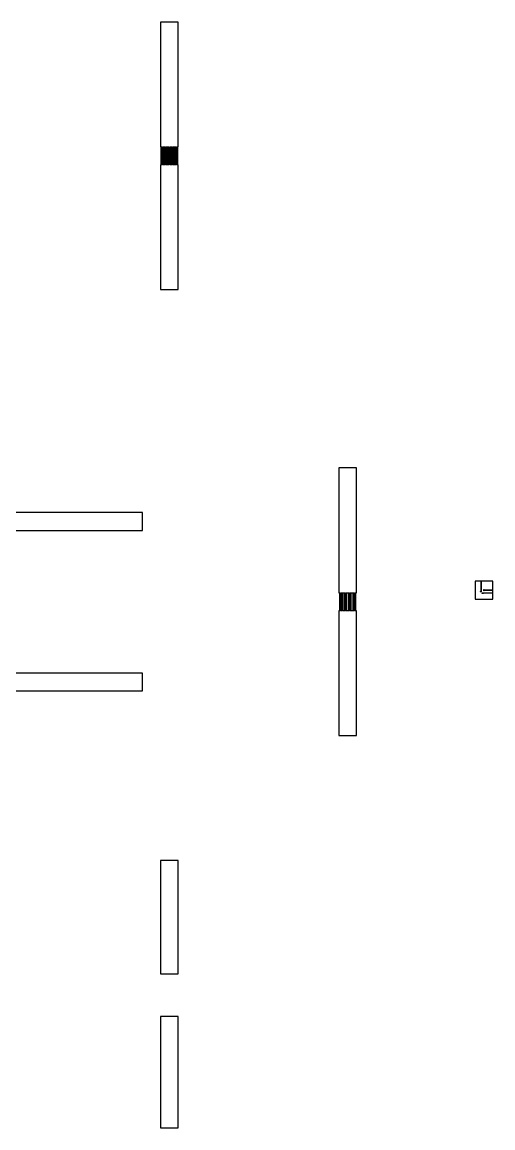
# Model space of a CAD drawing. Header units: metres. Extents: x -38350 to 38650, y -35000 to 36000.
# Drawn here: x 12241 to 38650, y -30000 to 32000 of the extents above; entities that cross this region are included whole.
import ezdxf

# ---------------------------------------------------------------- set-up
doc = ezdxf.new("R2010")
doc.units = ezdxf.units.M

msp = doc.modelspace()

# ---------------------------------------------------------------- linework, layer by layer
for p, q in [((21000, 32000), (20000, 32000)), ((20000, 32000), (20000, 25000)), ((21000, 25000), (21000, 32000)), ((20000, 25000), (20080, 25000)), ((20040, 24981), (20020, 24981)), ((20020, 24981), (20020, 24000)), ((20040, 24000), (20040, 24981)), ((20080, 25000), (20080, 24000)), ((20120, 24000), (20120, 25000)), ((20120, 25000), (20280, 25000)), ((20180, 24981), (20160, 24981)), ((20160, 24981), (20160, 24000)), ((20180, 24000), (20180, 24981)), ((20240, 24981), (20220, 24981)), ((20220, 24981), (20220, 24000)), ((20240, 24000), (20240, 24981)), ((20280, 25000), (20280, 24000)), ((20320, 24000), (20320, 25000)), ((20320, 25000), (20480, 25000)), ((20380, 24981), (20360, 24981)), ((20360, 24981), (20360, 24000)), ((20380, 24000), (20380, 24981)), ((20440, 24981), (20420, 24981)), ((20420, 24981), (20420, 24000)), ((20440, 24000), (20440, 24981)), ((20480, 25000), (20480, 24000)), ((20520, 24000), (20520, 25000)), ((20520, 25000), (20680, 25000)), ((20580, 24981), (20560, 24981)), ((20560, 24981), (20560, 24000)), ((20580, 24000), (20580, 24981)), ((20640, 24981), (20620, 24981)), ((20620, 24981), (20620, 24000)), ((20640, 24000), (20640, 24981)), ((20680, 25000), (20680, 24000)), ((20720, 24000), (20720, 25000)), ((20720, 25000), (20880, 25000)), ((20780, 24981), (20760, 24981)), ((20760, 24981), (20760, 24000)), ((20780, 24000), (20780, 24981)), ((20840, 24981), (20820, 24981)), ((20820, 24981), (20820, 24000)), ((20840, 24000), (20840, 24981)), ((20880, 25000), (20880, 24000)), ((20920, 24000), (20920, 25000)), ((20920, 25000), (21000, 25000)), ((20980, 24981), (20960, 24981)), ((20960, 24981), (20960, 24000)), ((20980, 24000), (20980, 24981)), ((20020, 24000), (20000, 24000)), ((20000, 24000), (20000, 17000)), ((20080, 24000), (20040, 24000)), ((20160, 24000), (20120, 24000)), ((20220, 24000), (20180, 24000)), ((20280, 24000), (20240, 24000)), ((20360, 24000), (20320, 24000)), ((20420, 24000), (20380, 24000)), ((20480, 24000), (20440, 24000)), ((20560, 24000), (20520, 24000)), ((20620, 24000), (20580, 24000)), ((20680, 24000), (20640, 24000)), ((20760, 24000), (20720, 24000)), ((20820, 24000), (20780, 24000)), ((20880, 24000), (20840, 24000)), ((20960, 24000), (20920, 24000)), ((21000, 24000), (20980, 24000)), ((21000, 17000), (21000, 24000)), ((20000, 17000), (21000, 17000)), ((31000, 7000), (30000, 7000)), ((30000, 7000), (30000, 0)), ((31000, 0), (31000, 7000)), ((19000, 4500), (3000, 4500)), ((19000, 3500), (19000, 4500)), ((4000, 3500), (19000, 3500)), ((37990, 650), (37650, 650)), ((37650, 650), (37650, -350)), ((37990, 136), (37990, 650)), ((38650, 650), (37992, 650)), ((37992, 650), (37992, 136)), ((38650, 152), (38650, 650)), ((30000, 0), (30105, 0)), ((30105, 0), (30105, -1000)), ((30145, -1000), (30145, 0)), ((30145, 0), (30355, 0)), ((30355, 0), (30355, -1000)), ((30395, -1000), (30395, 0)), ((30395, 0), (30605, 0)), ((30605, 0), (30605, -1000)), ((30645, -1000), (30645, 0)), ((30645, 0), (30855, 0)), ((30855, 0), (30855, -1000)), ((30895, -1000), (30895, 0)), ((30895, 0), (31000, 0)), ((37950, 90), (37950, 94)), ((37950, 94), (37990, 94)), ((37990, 90), (37950, 90)), ((37955, 98.4), (37955, 102.4)), ((37955, 102.4), (37990, 102.4)), ((37990, 98.4), (37955, 98.4)), ((37955, 81.6), (37955, 85.6)), ((37955, 85.6), (37990, 85.6)), ((37990, 81.6), (37955, 81.6)), ((37960, 106.8), (37960, 110.8)), ((37960, 110.8), (37990, 110.8)), ((37990, 106.8), (37960, 106.8)), ((37960, 73.2), (37960, 77.2)), ((37960, 77.2), (37990, 77.2)), ((37990, 73.2), (37960, 73.2)), ((37965, 115.2), (37965, 119.2)), ((37965, 119.2), (37990, 119.2)), ((37990, 115.2), (37965, 115.2)), ((37965, 64.8), (37965, 68.8)), ((37965, 68.8), (37990, 68.8)), ((37990, 64.8), (37965, 64.8)), ((37970, 123.6), (37970, 127.6)), ((37970, 127.6), (37990, 127.6)), ((37990, 123.6), (37970, 123.6)), ((37970, 56.4), (37970, 60.4)), ((37970, 60.4), (37990, 60.4)), ((37990, 56.4), (37970, 56.4)), ((37975, 132), (37975, 136)), ((37975, 136), (37990, 136)), ((37990, 132), (37975, 132)), ((37975, 48), (37975, 52)), ((37975, 52), (37990, 52)), ((38000, 48), (37975, 48)), ((37990, 127.6), (37990, 132)), ((37990, 119.2), (37990, 123.6)), ((37990, 110.8), (37990, 115.2)), ((37990, 102.4), (37990, 106.8)), ((37990, 94), (37990, 98.4)), ((37990, 85.6), (37990, 90)), ((37990, 77.2), (37990, 81.6)), ((37990, 68.8), (37990, 73.2)), ((37990, 60.4), (37990, 64.8)), ((37990, 52), (37990, 56.4)), ((37992, 136), (38000, 136)), ((38000, 132), (37992, 132)), ((37992, 132), (37992, 127.6)), ((37992, 127.6), (38000, 127.6)), ((38000, 123.6), (37992, 123.6)), ((37992, 123.6), (37992, 119.2)), ((37992, 119.2), (38000, 119.2)), ((38000, 115.2), (37992, 115.2)), ((37992, 115.2), (37992, 110.8)), ((37992, 110.8), (38000, 110.8)), ((38000, 106.8), (37992, 106.8)), ((37992, 106.8), (37992, 102.4)), ((37992, 102.4), (38000, 102.4)), ((38000, 98.4), (37992, 98.4)), ((37992, 98.4), (37992, 94)), ((37992, 94), (38000, 94)), ((38000, 90), (37992, 90)), ((37992, 90), (37992, 85.6)), ((37992, 85.6), (38000, 85.6)), ((38000, 81.6), (37992, 81.6)), ((37992, 81.6), (37992, 77.2)), ((37992, 77.2), (38000, 77.2)), ((38000, 73.2), (37992, 73.2)), ((37992, 73.2), (37992, 68.8)), ((37992, 68.8), (38000, 68.8)), ((38000, 64.8), (37992, 64.8)), ((37992, 64.8), (37992, 60.4)), ((37992, 60.4), (38000, 60.4)), ((38000, 56.4), (37992, 56.4)), ((37992, 56.4), (37992, 52)), ((37992, 52), (38000, 52)), ((38000, 136), (38000, 132)), ((38000, 127.6), (38000, 123.6)), ((38000, 119.2), (38000, 115.2)), ((38000, 110.8), (38000, 106.8)), ((38000, 102.4), (38000, 98.4)), ((38000, 94), (38000, 90)), ((38000, 85.6), (38000, 81.6)), ((38000, 77.2), (38000, 73.2)), ((38000, 68.8), (38000, 64.8)), ((38000, 60.4), (38000, 56.4)), ((38000, 52), (38000, 48)), ((38048, -25), (38048, 0)), ((38048, 0), (38052, 0)), ((38052, 0), (38052, -8)), ((38056.4, -8), (38056.4, 0)), ((38056.4, 0), (38060.4, 0)), ((38060.4, 0), (38060.4, -8)), ((38064.8, -8), (38064.8, 0)), ((38064.8, 0), (38068.8, 0)), ((38068.8, 0), (38068.8, -8)), ((38073.2, -8), (38073.2, 0)), ((38073.2, 0), (38077.2, 0)), ((38077.2, 0), (38077.2, -8)), ((38081.6, -8), (38081.6, 0)), ((38081.6, 0), (38085.6, 0)), ((38085.6, 0), (38085.6, -8)), ((38090, -8), (38090, 0)), ((38090, 0), (38094, 0)), ((38094, 0), (38094, -8)), ((38098.4, -8), (38098.4, 0)), ((38098.4, 0), (38102.4, 0)), ((38102.4, 0), (38102.4, -8)), ((38104.5, 145), (38104.5, 155)), ((38104.5, 155), (38145, 155)), ((38145, 145), (38104.5, 145)), ((38106.8, -8), (38106.8, 0)), ((38106.8, 0), (38110.8, 0)), ((38110.8, 0), (38110.8, -8)), ((38115.2, -8), (38115.2, 0)), ((38115.2, 0), (38119.2, 0)), ((38119.2, 0), (38119.2, -8)), ((38123.6, -8), (38123.6, 0)), ((38123.6, 0), (38127.6, 0)), ((38127.6, 0), (38127.6, -8)), ((38132, -8), (38132, 0)), ((38132, 0), (38136, 0)), ((38136, 0), (38136, -8)), ((38145, 155), (38145, 195.5)), ((38145, 195.5), (38155, 195.5)), ((38145, 104.5), (38145, 145)), ((38155, 104.5), (38145, 104.5)), ((38155, 195.5), (38155, 155)), ((38155, 155), (38195.5, 155)), ((38195.5, 145), (38155, 145)), ((38155, 145), (38155, 104.5)), ((38195.5, 155), (38195.5, 152)), ((38195.5, 152), (38650, 152)), ((38650, 150), (38195.5, 150)), ((38195.5, 150), (38195.5, 145)), ((38650, -8), (38650, 150)), ((30065, -19), (30045, -19)), ((30045, -19), (30045, -1000)), ((30065, -1000), (30065, -19)), ((30205, -19), (30185, -19)), ((30185, -19), (30185, -1000)), ((30205, -1000), (30205, -19)), ((30315, -19), (30295, -19)), ((30295, -19), (30295, -1000)), ((30315, -1000), (30315, -19)), ((30455, -19), (30435, -19)), ((30435, -19), (30435, -1000)), ((30455, -1000), (30455, -19)), ((30565, -19), (30545, -19)), ((30545, -19), (30545, -1000)), ((30565, -1000), (30565, -19)), ((30705, -19), (30685, -19)), ((30685, -19), (30685, -1000)), ((30705, -1000), (30705, -19)), ((30815, -19), (30795, -19)), ((30795, -19), (30795, -1000)), ((30815, -1000), (30815, -19)), ((30955, -19), (30935, -19)), ((30935, -19), (30935, -1000)), ((30955, -1000), (30955, -19)), ((37650, -350), (38650, -350)), ((38052, -25), (38048, -25)), ((38052, -8), (38056.4, -8)), ((38056.4, -10), (38052, -10)), ((38052, -10), (38052, -25)), ((38056.4, -30), (38056.4, -10)), ((38060.4, -30), (38056.4, -30)), ((38060.4, -8), (38064.8, -8)), ((38064.8, -10), (38060.4, -10)), ((38060.4, -10), (38060.4, -30)), ((38064.8, -35), (38064.8, -10)), ((38068.8, -35), (38064.8, -35)), ((38068.8, -8), (38073.2, -8)), ((38073.2, -10), (38068.8, -10)), ((38068.8, -10), (38068.8, -35)), ((38073.2, -40), (38073.2, -10)), ((38077.2, -40), (38073.2, -40)), ((38077.2, -8), (38081.6, -8)), ((38081.6, -10), (38077.2, -10)), ((38077.2, -10), (38077.2, -40)), ((38081.6, -45), (38081.6, -10)), ((38085.6, -45), (38081.6, -45)), ((38085.6, -8), (38090, -8)), ((38090, -10), (38085.6, -10)), ((38085.6, -10), (38085.6, -45)), ((38090, -50), (38090, -10)), ((38094, -50), (38090, -50)), ((38094, -8), (38098.4, -8)), ((38098.4, -10), (38094, -10)), ((38094, -10), (38094, -50)), ((38098.4, -45), (38098.4, -10)), ((38102.4, -45), (38098.4, -45)), ((38102.4, -8), (38106.8, -8)), ((38106.8, -10), (38102.4, -10)), ((38102.4, -10), (38102.4, -45)), ((38106.8, -40), (38106.8, -10)), ((38110.8, -40), (38106.8, -40)), ((38110.8, -8), (38115.2, -8)), ((38115.2, -10), (38110.8, -10)), ((38110.8, -10), (38110.8, -40)), ((38115.2, -35), (38115.2, -10)), ((38119.2, -35), (38115.2, -35)), ((38119.2, -8), (38123.6, -8)), ((38123.6, -10), (38119.2, -10)), ((38119.2, -10), (38119.2, -35)), ((38123.6, -30), (38123.6, -10)), ((38127.6, -30), (38123.6, -30)), ((38127.6, -8), (38132, -8)), ((38132, -10), (38127.6, -10)), ((38127.6, -10), (38127.6, -30)), ((38132, -25), (38132, -10)), ((38136, -25), (38132, -25)), ((38136, -8), (38650, -8)), ((38650, -10), (38136, -10)), ((38136, -10), (38136, -25)), ((38650, -350), (38650, -10)), ((30045, -1000), (30000, -1000)), ((30000, -1000), (30000, -8000)), ((30105, -1000), (30065, -1000)), ((30185, -1000), (30145, -1000)), ((30295, -1000), (30205, -1000)), ((30355, -1000), (30315, -1000)), ((30435, -1000), (30395, -1000)), ((30545, -1000), (30455, -1000)), ((30605, -1000), (30565, -1000)), ((30685, -1000), (30645, -1000)), ((30795, -1000), (30705, -1000)), ((30855, -1000), (30815, -1000)), ((30935, -1000), (30895, -1000)), ((31000, -1000), (30955, -1000)), ((31000, -8000), (31000, -1000)), ((19000, -4500), (4000, -4500)), ((19000, -5500), (19000, -4500)), ((3000, -5500), (19000, -5500)), ((30000, -8000), (31000, -8000)), ((21000, -15000), (20000, -15000)), ((20000, -15000), (20000, -21360)), ((21000, -21360), (21000, -15000)), ((20000, -21360), (21000, -21360)), ((21000, -23760), (20000, -23760)), ((20000, -23760), (20000, -30000)), ((21000, -30000), (21000, -23760)), ((20000, -30000), (21000, -30000))]:
    msp.add_line(p, q)

doc.saveas('drawing.dxf')
